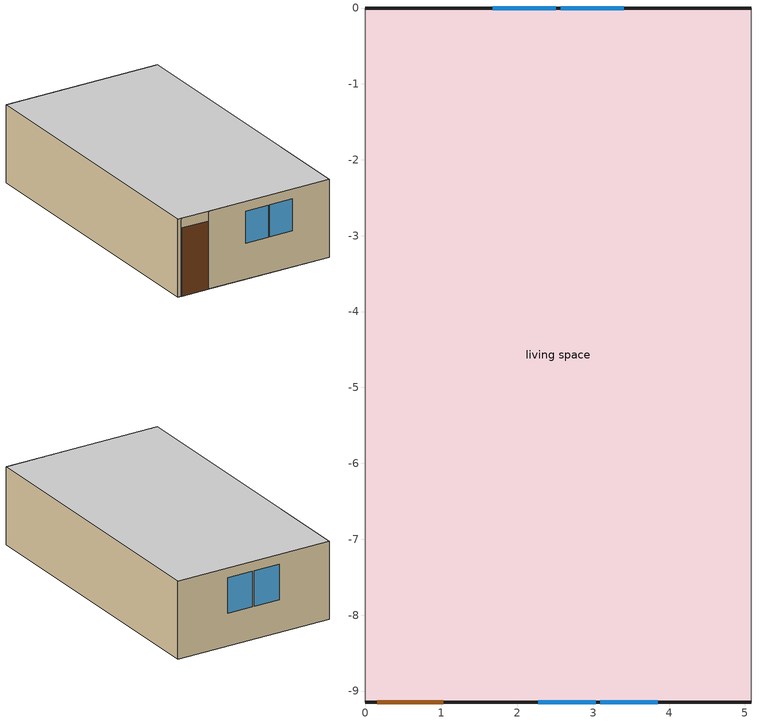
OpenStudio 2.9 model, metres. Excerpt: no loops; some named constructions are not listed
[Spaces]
living space
 floor adiabatic (FloorFinUninsFin): 0,-9.14 0,0 5.08,0 5.08,-9.14 z0
 wall outside (WallExtInsFin): 5.08,0 0,0 / 0,-9.14 0.13,-9.14 1.05,-9.14 5.08,-9.14 z0:2.44
 wall adiabatic (WallIntFinUninsFin Reversed): 0,0 0,-9.14 / 5.08,-9.14 5.08,0 z0:2.44
 window (WindowConstruction): 2.28,-9.14 3.03,-9.14 / 3.09,-9.14 3.85,-9.14 z1.13:2.13; 3.41,0 2.57,0 / 2.51,0 1.67,0 z1.02:2.13
 door (Door): 0.15,-9.14 1.02,-9.14 z0:2.13
 ceiling adiabatic (SurfaceTypeRoofAdiabatic Reversed): 5.08,-9.14 5.08,0 0,0 0,-9.14 z2.44
[Schedule:Ruleset]
Name | Default Day Schedule | Summer Design Day Schedule | Winter Design Day Schedule
res misc plug loads schedule | Schedule Day 33 | res misc plug loads schedule summer design | res misc plug loads schedule winter design
res extra refrig schedule | Schedule Day 36 | res extra refrig schedule summer design | res extra refrig schedule winter design
res freezer schedule | Schedule Day 39 | res freezer schedule summer design | res freezer schedule winter design
res pool heater electric schedule | Schedule Day 42 | res pool heater electric schedule summer design | res pool heater electric schedule winter design
res hot tub heater electric schedule | Schedule Day 49 | res hot tub heater electric schedule summer design | res hot tub heater electric schedule winter design
res well pump schedule | Schedule Day 56 | res well pump schedule summer design | res well pump schedule winter design
res gas fireplace schedule | Schedule Day 59 | res gas fireplace schedule summer design | res gas fireplace schedule winter design
res gas grill schedule | Schedule Day 62 | res gas grill schedule summer design | res gas grill schedule winter design
res gas lighting schedule | Schedule Day 65 | res gas lighting schedule summer design | res gas lighting schedule winter design
[Schedule:Day]
Schedule Day 33; res misc plug loads schedule winter design; Schedule Day 36; res extra refrig schedule winter design; Schedule Day 39; res freezer schedule winter design; Schedule Day 42; res pool heater electric schedule winter design; Schedule Day 49; res hot tub heater electric schedule winter design; Schedule Day 56; res well pump schedule winter design; Schedule Day 59; res gas fireplace schedule winter design; Schedule Day 62; res gas grill schedule winter design; Schedule Day 65; res gas lighting schedule winter design: 24, 0, 0
res misc plug loads schedule allday1; res misc plug loads schedule allday12: 1, 0, 0.559347, 3, 0, 0.517396, 4, 0, 0.503412, 5, 0, 0.461461, 6, 0, 0.503412, 7, 0, 0.601298, 8, 0, 0.657232, 9, 0, 0.475445, 10, 0, 0.321624, 11, 0, 0.335608, 12, 0, 0.349592, 13, 0, 0.335608, 14, 0, 0.391543, 15, 0, 0.433494, 16, 0, 0.447477, 17, 0, 0.545363, 18, 0, 0.741134, 19, 0, 0.880971, 20, 0, 0.936905, 21, 0, 0.99284, 22, 0, 0.964873, 23, 0, 0.825036, 24, 0, 0.699183
res misc plug loads schedule allday2: 1, 0, 0.56338, 3, 0, 0.521127, 4, 0, 0.507042, 5, 0, 0.464789, 6, 0, 0.507042, 7, 0, 0.605634, 8, 0, 0.661972, 9, 0, 0.478873, 10, 0, 0.323944, 11, 0, 0.338028, 12, 0, 0.352113, 13, 0, 0.338028, 14, 0, 0.394366, 15, 0, 0.43662, 16, 0, 0.450704, 17, 0, 0.549296, 18, 0, 0.746479, 19, 0, 0.887324, 20, 0, 0.943662, 21, 0, 1, 22, 0, 0.971831, 23, 0, 0.830986, 24, 0, 0.704225
res misc plug loads schedule allday3; res misc plug loads schedule allday5: 1, 0, 0.445057, 3, 0, 0.411678, 4, 0, 0.400551, 5, 0, 0.367172, 6, 0, 0.400551, 7, 0, 0.478436, 8, 0, 0.522942, 9, 0, 0.378298, 10, 0, 0.255908, 11, 0, 0.267034, 12, 0, 0.278161, 13, 0, 0.267034, 14, 0, 0.31154, 15, 0, 0.344919, 16, 0, 0.356046, 17, 0, 0.433931, 18, 0, 0.5897, 19, 0, 0.700965, 20, 0, 0.74547, 21, 0, 0.789976, 22, 0, 0.767723, 23, 0, 0.656459, 24, 0, 0.556321
res misc plug loads schedule allday4: 1, 0, 0.443264, 3, 0, 0.410019, 4, 0, 0.398938, 5, 0, 0.365693, 6, 0, 0.398938, 7, 0, 0.476509, 8, 0, 0.520835, 9, 0, 0.376775, 10, 0, 0.254877, 11, 0, 0.265959, 12, 0, 0.27704, 13, 0, 0.265959, 14, 0, 0.310285, 15, 0, 0.34353, 16, 0, 0.354611, 17, 0, 0.432183, 18, 0, 0.587325, 19, 0, 0.698141, 20, 0, 0.742468, 21, 0, 0.786794, 22, 0, 0.764631, 23, 0, 0.653815, 24, 0, 0.55408
res misc plug loads schedule allday6; res misc plug loads schedule allday9: 1, 0, 0.370657, 3, 0, 0.342857, 4, 0, 0.333591, 5, 0, 0.305792, 6, 0, 0.333591, 7, 0, 0.398456, 8, 0, 0.435522, 9, 0, 0.315058, 10, 0, 0.213128, 11, 0, 0.222394, 12, 0, 0.23166, 13, 0, 0.222394, 14, 0, 0.25946, 15, 0, 0.287259, 16, 0, 0.296525, 17, 0, 0.36139, 18, 0, 0.49112, 19, 0, 0.583784, 20, 0, 0.62085, 21, 0, 0.657916, 22, 0, 0.639383, 23, 0, 0.546719, 24, 0, 0.463321
res misc plug loads schedule allday7; res misc plug loads schedule allday8: 1, 0, 0.367968, 3, 0, 0.34037, 4, 0, 0.331171, 5, 0, 0.303573, 6, 0, 0.331171, 7, 0, 0.395565, 8, 0, 0.432362, 9, 0, 0.312772, 10, 0, 0.211581, 11, 0, 0.220781, 12, 0, 0.22998, 13, 0, 0.220781, 14, 0, 0.257577, 15, 0, 0.285175, 16, 0, 0.294374, 17, 0, 0.358768, 18, 0, 0.487557, 19, 0, 0.579549, 20, 0, 0.616346, 21, 0, 0.653142, 22, 0, 0.634744, 23, 0, 0.542752, 24, 0, 0.459959
res misc plug loads schedule allday10: 1, 0, 0.443712, 3, 0, 0.410434, 4, 0, 0.399341, 5, 0, 0.366063, 6, 0, 0.399341, 7, 0, 0.476991, 8, 0, 0.521362, 9, 0, 0.377156, 10, 0, 0.255135, 11, 0, 0.266227, 12, 0, 0.27732, 13, 0, 0.266227, 14, 0, 0.310599, 15, 0, 0.343877, 16, 0, 0.35497, 17, 0, 0.43262, 18, 0, 0.587919, 19, 0, 0.698847, 20, 0, 0.743218, 21, 0, 0.787589, 22, 0, 0.765404, 23, 0, 0.654476, 24, 0, 0.55464
res misc plug loads schedule allday11: 1, 0, 0.442368, 3, 0, 0.40919, 4, 0, 0.398131, 5, 0, 0.364953, 6, 0, 0.398131, 7, 0, 0.475545, 8, 0, 0.519782, 9, 0, 0.376013, 10, 0, 0.254361, 11, 0, 0.265421, 12, 0, 0.27648, 13, 0, 0.265421, 14, 0, 0.309657, 15, 0, 0.342835, 16, 0, 0.353894, 17, 0, 0.431309, 18, 0, 0.586137, 19, 0, 0.696729, 20, 0, 0.740966, 21, 0, 0.785203, 22, 0, 0.763084, 23, 0, 0.652493, 24, 0, 0.55296
res misc plug loads schedule summer design; res extra refrig schedule summer design; res freezer schedule summer design; res pool heater electric schedule summer design; res hot tub heater electric schedule summer design; res well pump schedule summer design; res gas fireplace schedule summer design; res gas grill schedule summer design; res gas lighting schedule summer design: 24, 0, 1
res extra refrig schedule allday1; res extra refrig schedule allday12; res freezer schedule allday1; res freezer schedule allday12: 1, 0, 0.610949, 2, 0, 0.595675, 3, 0, 0.580401, 4, 0, 0.565128, 6, 0, 0.549854, 7, 0, 0.580401, 8, 0, 0.610949, 10, 0, 0.626223, 12, 0, 0.610949, 15, 0, 0.641496, 16, 0, 0.626223, 17, 0, 0.672044, 18, 0, 0.733139, 19, 0, 0.763686, 20, 0, 0.733139, 21, 0, 0.717865, 22, 0, 0.702591, 23, 0, 0.672044, 24, 0, 0.626223
res extra refrig schedule allday2; res freezer schedule allday2: 1, 0, 0.609489, 2, 0, 0.594252, 3, 0, 0.579015, 4, 0, 0.563777, 6, 0, 0.54854, 7, 0, 0.579015, 8, 0, 0.609489, 10, 0, 0.624726, 12, 0, 0.609489, 15, 0, 0.639964, 16, 0, 0.624726, 17, 0, 0.670438, 18, 0, 0.731387, 19, 0, 0.761861, 20, 0, 0.731387, 21, 0, 0.71615, 22, 0, 0.700912, 23, 0, 0.670438, 24, 0, 0.624726
res extra refrig schedule allday3; res extra refrig schedule allday4; res extra refrig schedule allday5; res freezer schedule allday3; res freezer schedule allday4; res freezer schedule allday5: 1, 0, 0.791241, 2, 0, 0.77146, 3, 0, 0.751679, 4, 0, 0.731898, 6, 0, 0.712117, 7, 0, 0.751679, 8, 0, 0.791241, 10, 0, 0.811022, 12, 0, 0.791241, 15, 0, 0.830803, 16, 0, 0.811022, 17, 0, 0.870365, 18, 0, 0.949489, 19, 0, 0.989051, 20, 0, 0.949489, 21, 0, 0.929708, 22, 0, 0.909927, 23, 0, 0.870365, 24, 0, 0.811022
res extra refrig schedule allday6; res extra refrig schedule allday7; res extra refrig schedule allday8; res extra refrig schedule allday9; res freezer schedule allday6; res freezer schedule allday7; res freezer schedule allday8; res freezer schedule allday9: 1, 0, 0.8, 2, 0, 0.78, 3, 0, 0.76, 4, 0, 0.74, 6, 0, 0.72, 7, 0, 0.76, 8, 0, 0.8, 10, 0, 0.82, 12, 0, 0.8, 15, 0, 0.84, 16, 0, 0.82, 17, 0, 0.88, 18, 0, 0.96, 19, 0, 1, 20, 0, 0.96, 21, 0, 0.94, 22, 0, 0.92, 23, 0, 0.88, 24, 0, 0.82
res extra refrig schedule allday10; res freezer schedule allday10: 1, 0, 0.679562, 2, 0, 0.662573, 3, 0, 0.645584, 4, 0, 0.628595, 6, 0, 0.611606, 7, 0, 0.645584, 8, 0, 0.679562, 10, 0, 0.696551, 12, 0, 0.679562, 15, 0, 0.71354, 16, 0, 0.696551, 17, 0, 0.747518, 18, 0, 0.815474, 19, 0, 0.849453, 20, 0, 0.815474, 21, 0, 0.798485, 22, 0, 0.781496, 23, 0, 0.747518, 24, 0, 0.696551
res extra refrig schedule allday11; res freezer schedule allday11: 1, 0, 0.675182, 2, 0, 0.658303, 3, 0, 0.641423, 4, 0, 0.624544, 6, 0, 0.607664, 7, 0, 0.641423, 8, 0, 0.675182, 10, 0, 0.692062, 12, 0, 0.675182, 15, 0, 0.708942, 16, 0, 0.692062, 17, 0, 0.742701, 18, 0, 0.810219, 19, 0, 0.843978, 20, 0, 0.810219, 21, 0, 0.793339, 22, 0, 0.77646, 23, 0, 0.742701, 24, 0, 0.692062
res pool heater electric schedule allday1; res pool heater electric schedule allday3; res pool heater electric schedule allday5; res pool heater electric schedule allday10; res pool heater electric schedule allday12: 3, 0, 0.0187551, 4, 0, 0.0250068, 5, 0, 0.0500136, 6, 0, 0.0937755, 7, 0, 0.162544, 8, 0, 0.275075, 9, 0, 0.525143, 10, 0, 0.756455, 11, 0, 0.793966, 12, 0, 0.756455, 13, 0, 0.750204, 14, 0, 0.562653, 15, 0, 0.468877, 16, 0, 0.381354, 17, 0, 0.231313, 18, 0, 0.143789, 19, 0, 0.0812721, 20, 0, 0.0500136, 21, 0, 0.0250068, 24, 0, 0.0187551
res pool heater electric schedule allday2: 3, 0, 0.0188976, 4, 0, 0.0251969, 5, 0, 0.0503937, 6, 0, 0.0944882, 7, 0, 0.16378, 8, 0, 0.277165, 9, 0, 0.529134, 10, 0, 0.762205, 11, 0, 0.8, 12, 0, 0.762205, 13, 0, 0.755906, 14, 0, 0.566929, 15, 0, 0.472441, 16, 0, 0.384252, 17, 0, 0.233071, 18, 0, 0.144882, 19, 0, 0.0818898, 20, 0, 0.0503937, 21, 0, 0.0251969, 24, 0, 0.0188976
res pool heater electric schedule allday4; res pool heater electric schedule allday11: 3, 0, 0.0186329, 4, 0, 0.0248439, 5, 0, 0.0496878, 6, 0, 0.0931645, 7, 0, 0.161485, 8, 0, 0.273283, 9, 0, 0.521721, 10, 0, 0.751527, 11, 0, 0.788793, 12, 0, 0.751527, 13, 0, 0.745316, 14, 0, 0.558987, 15, 0, 0.465823, 16, 0, 0.378869, 17, 0, 0.229806, 18, 0, 0.142852, 19, 0, 0.0807426, 20, 0, 0.0496878, 21, 0, 0.0248439, 24, 0, 0.0186329
res pool heater electric schedule allday6; res pool heater electric schedule allday9: 3, 0, 0.023622, 4, 0, 0.0314961, 5, 0, 0.0629921, 6, 0, 0.11811, 7, 0, 0.204724, 8, 0, 0.346457, 9, 0, 0.661417, 10, 0, 0.952756, 11, 0, 1, 12, 0, 0.952756, 13, 0, 0.944882, 14, 0, 0.708661, 15, 0, 0.590551, 16, 0, 0.480315, 17, 0, 0.291339, 18, 0, 0.181102, 19, 0, 0.102362, 20, 0, 0.0629921, 21, 0, 0.0314961, 24, 0, 0.023622
res pool heater electric schedule allday7; res pool heater electric schedule allday8: 3, 0, 0.0235813, 4, 0, 0.0314418, 5, 0, 0.0628835, 6, 0, 0.117907, 7, 0, 0.204371, 8, 0, 0.345859, 9, 0, 0.660277, 10, 0, 0.951113, 11, 0, 0.998276, 12, 0, 0.951113, 13, 0, 0.943253, 14, 0, 0.70744, 15, 0, 0.589533, 16, 0, 0.479487, 17, 0, 0.290836, 18, 0, 0.18079, 19, 0, 0.102186, 20, 0, 0.0628835, 21, 0, 0.0314418, 24, 0, 0.0235813
res hot tub heater electric schedule allday1; res hot tub heater electric schedule allday3; res hot tub heater electric schedule allday5; res hot tub heater electric schedule allday10; res hot tub heater electric schedule allday12: 1, 0, 0.151232, 2, 0, 0.182738, 3, 0, 0.151232, 4, 0, 0.182738, 5, 0, 0.296162, 6, 0, 0.422188, 7, 0, 0.359175, 9, 0, 0.151232, 10, 0, 0.119725, 11, 0, 0.0945197, 14, 0, 0.0882184, 15, 0, 0.151232, 16, 0, 0.365476, 17, 0, 0.793966, 18, 0, 0.76876, 19, 0, 0.428489, 20, 0, 0.38438, 21, 0, 0.321367, 22, 0, 0.270956, 24, 0, 0.151232
res hot tub heater electric schedule allday2: 1, 0, 0.152381, 2, 0, 0.184127, 3, 0, 0.152381, 4, 0, 0.184127, 5, 0, 0.298413, 6, 0, 0.425397, 7, 0, 0.361905, 9, 0, 0.152381, 10, 0, 0.120635, 11, 0, 0.0952381, 14, 0, 0.0888889, 15, 0, 0.152381, 16, 0, 0.368254, 17, 0, 0.8, 18, 0, 0.774603, 19, 0, 0.431746, 20, 0, 0.387302, 21, 0, 0.32381, 22, 0, 0.273016, 24, 0, 0.152381
res hot tub heater electric schedule allday4; res hot tub heater electric schedule allday11: 1, 0, 0.150246, 2, 0, 0.181548, 3, 0, 0.150246, 4, 0, 0.181548, 5, 0, 0.294232, 6, 0, 0.419438, 7, 0, 0.356835, 9, 0, 0.150246, 10, 0, 0.118945, 11, 0, 0.0939039, 14, 0, 0.0876437, 15, 0, 0.150246, 16, 0, 0.363095, 17, 0, 0.788793, 18, 0, 0.763752, 19, 0, 0.425698, 20, 0, 0.381876, 21, 0, 0.319273, 22, 0, 0.269191, 24, 0, 0.150246
res hot tub heater electric schedule allday6; res hot tub heater electric schedule allday9: 1, 0, 0.190476, 2, 0, 0.230159, 3, 0, 0.190476, 4, 0, 0.230159, 5, 0, 0.373016, 6, 0, 0.531746, 7, 0, 0.452381, 9, 0, 0.190476, 10, 0, 0.150794, 11, 0, 0.119048, 14, 0, 0.111111, 15, 0, 0.190476, 16, 0, 0.460317, 17, 0, 1, 18, 0, 0.968254, 19, 0, 0.539683, 20, 0, 0.484127, 21, 0, 0.404762, 22, 0, 0.34127, 24, 0, 0.190476
res hot tub heater electric schedule allday7; res hot tub heater electric schedule allday8: 1, 0, 0.190148, 2, 0, 0.229762, 3, 0, 0.190148, 4, 0, 0.229762, 5, 0, 0.372373, 6, 0, 0.530829, 7, 0, 0.451601, 9, 0, 0.190148, 10, 0, 0.150534, 11, 0, 0.118842, 14, 0, 0.11092, 15, 0, 0.190148, 16, 0, 0.459524, 17, 0, 0.998276, 18, 0, 0.966585, 19, 0, 0.538752, 20, 0, 0.483292, 21, 0, 0.404064, 22, 0, 0.340681, 24, 0, 0.190148
res well pump schedule allday1; res well pump schedule allday12; res gas fireplace schedule allday1; res gas fireplace schedule allday12; res gas lighting schedule allday1; res gas lighting schedule allday12: 1, 0, 0.508543, 2, 0, 0.265829, 3, 0, 0.219598, 4, 0, 0.173367, 5, 0, 0.184925, 6, 0, 0.20804, 7, 0, 0.300503, 9, 0, 0.381407, 10, 0, 0.36985, 12, 0, 0.381407, 15, 0, 0.36985, 16, 0, 0.381407, 17, 0, 0.520101, 18, 0, 0.658795, 19, 0, 0.762815, 20, 0, 0.878393, 21, 0, 0.936182, 22, 0, 0.993971, 23, 0, 0.866835, 24, 0, 0.751257
res well pump schedule allday2; res gas fireplace schedule allday2; res gas lighting schedule allday2: 1, 0, 0.511628, 2, 0, 0.267442, 3, 0, 0.22093, 4, 0, 0.174419, 5, 0, 0.186047, 6, 0, 0.209302, 7, 0, 0.302326, 9, 0, 0.383721, 10, 0, 0.372093, 12, 0, 0.383721, 15, 0, 0.372093, 16, 0, 0.383721, 17, 0, 0.523256, 18, 0, 0.662791, 19, 0, 0.767442, 20, 0, 0.883721, 21, 0, 0.94186, 22, 0, 1, 23, 0, 0.872093, 24, 0, 0.755814
res well pump schedule allday3; res well pump schedule allday5; res gas fireplace schedule allday3; res gas fireplace schedule allday5; res gas lighting schedule allday3; res gas lighting schedule allday5: 1, 0, 0.446407, 2, 0, 0.233349, 3, 0, 0.192767, 4, 0, 0.152184, 5, 0, 0.16233, 6, 0, 0.182621, 7, 0, 0.263786, 9, 0, 0.334806, 10, 0, 0.32466, 12, 0, 0.334806, 15, 0, 0.32466, 16, 0, 0.334806, 17, 0, 0.456553, 18, 0, 0.578301, 19, 0, 0.669611, 20, 0, 0.771067, 21, 0, 0.821796, 22, 0, 0.872524, 23, 0, 0.760922, 24, 0, 0.659466
res well pump schedule allday4; res gas fireplace schedule allday4; res gas lighting schedule allday4: 1, 0, 0.445085, 2, 0, 0.232658, 3, 0, 0.192196, 4, 0, 0.151734, 5, 0, 0.161849, 6, 0, 0.18208, 7, 0, 0.263005, 9, 0, 0.333814, 10, 0, 0.323698, 12, 0, 0.333814, 15, 0, 0.323698, 16, 0, 0.333814, 17, 0, 0.455201, 18, 0, 0.576588, 19, 0, 0.667628, 20, 0, 0.768784, 21, 0, 0.819362, 22, 0, 0.86994, 23, 0, 0.758668, 24, 0, 0.657513
res well pump schedule allday6; res well pump schedule allday9; res gas fireplace schedule allday6; res gas fireplace schedule allday9; res gas lighting schedule allday6; res gas lighting schedule allday9: 1, 0, 0.391323, 2, 0, 0.204555, 3, 0, 0.16898, 4, 0, 0.133405, 5, 0, 0.142299, 6, 0, 0.160087, 7, 0, 0.231236, 9, 0, 0.293492, 10, 0, 0.284598, 12, 0, 0.293492, 15, 0, 0.284598, 16, 0, 0.293492, 17, 0, 0.400216, 18, 0, 0.506941, 19, 0, 0.586984, 20, 0, 0.675921, 21, 0, 0.720389, 22, 0, 0.764858, 23, 0, 0.667027, 24, 0, 0.57809
res well pump schedule allday7; res well pump schedule allday8; res gas fireplace schedule allday7; res gas fireplace schedule allday8; res gas lighting schedule allday7; res gas lighting schedule allday8: 1, 0, 0.389119, 2, 0, 0.203403, 3, 0, 0.168029, 4, 0, 0.132654, 5, 0, 0.141498, 6, 0, 0.159185, 7, 0, 0.229934, 9, 0, 0.291839, 10, 0, 0.282996, 12, 0, 0.291839, 15, 0, 0.282996, 16, 0, 0.291839, 17, 0, 0.397963, 18, 0, 0.504086, 19, 0, 0.583679, 20, 0, 0.672115, 21, 0, 0.716333, 22, 0, 0.760551, 23, 0, 0.663271, 24, 0, 0.574835
res well pump schedule allday10; res gas fireplace schedule allday10; res gas lighting schedule allday10: 1, 0, 0.430984, 2, 0, 0.225287, 3, 0, 0.186107, 4, 0, 0.146926, 5, 0, 0.156721, 6, 0, 0.176312, 7, 0, 0.254672, 9, 0, 0.323238, 10, 0, 0.313443, 12, 0, 0.323238, 15, 0, 0.313443, 16, 0, 0.323238, 17, 0, 0.440779, 18, 0, 0.55832, 19, 0, 0.646476, 20, 0, 0.744426, 21, 0, 0.793402, 22, 0, 0.842377, 23, 0, 0.734631, 24, 0, 0.63668
res well pump schedule allday11; res gas fireplace schedule allday11; res gas lighting schedule allday11: 1, 0, 0.429221, 2, 0, 0.224366, 3, 0, 0.185345, 4, 0, 0.146325, 5, 0, 0.15608, 6, 0, 0.17559, 7, 0, 0.253631, 9, 0, 0.321916, 10, 0, 0.312161, 12, 0, 0.321916, 15, 0, 0.312161, 16, 0, 0.321916, 17, 0, 0.438976, 18, 0, 0.556036, 19, 0, 0.643832, 20, 0, 0.741382, 21, 0, 0.790157, 22, 0, 0.838932, 23, 0, 0.731627, 24, 0, 0.634076
res gas grill schedule allday1; res gas grill schedule allday2; res gas grill schedule allday12: 1, 0, 0.0248447, 3, 0, 0.00621118, 4, 0, 0.0124224, 5, 0, 0.0434783, 6, 0, 0.0745342, 7, 0, 0.180124, 8, 0, 0.285714, 9, 0, 0.273292, 10, 0, 0.254658, 11, 0, 0.273292, 12, 0, 0.285714, 13, 0, 0.26087, 14, 0, 0.236025, 15, 0, 0.304348, 16, 0, 0.36646, 17, 0, 0.68323, 18, 0, 1, 19, 0, 0.714286, 20, 0, 0.434783, 21, 0, 0.273292, 22, 0, 0.118012, 23, 0, 0.0807453, 24, 0, 0.0434783
res gas grill schedule allday3; res gas grill schedule allday5: 1, 0, 0.022444, 3, 0, 0.00561101, 4, 0, 0.011222, 5, 0, 0.0392771, 6, 0, 0.0673321, 7, 0, 0.162719, 8, 0, 0.258107, 9, 0, 0.246885, 10, 0, 0.230051, 11, 0, 0.246885, 12, 0, 0.258107, 13, 0, 0.235662, 14, 0, 0.213218, 15, 0, 0.27494, 16, 0, 0.33105, 17, 0, 0.617211, 18, 0, 0.903373, 19, 0, 0.645266, 20, 0, 0.392771, 21, 0, 0.246885, 22, 0, 0.106609, 23, 0, 0.0729431, 24, 0, 0.0392771
res gas grill schedule allday4: 1, 0, 0.0223535, 3, 0, 0.00558836, 4, 0, 0.0111767, 5, 0, 0.0391185, 6, 0, 0.0670604, 7, 0, 0.162063, 8, 0, 0.257065, 9, 0, 0.245888, 10, 0, 0.229123, 11, 0, 0.245888, 12, 0, 0.257065, 13, 0, 0.234711, 14, 0, 0.212358, 15, 0, 0.27383, 16, 0, 0.329713, 17, 0, 0.61472, 18, 0, 0.899727, 19, 0, 0.642662, 20, 0, 0.391185, 21, 0, 0.245888, 22, 0, 0.106179, 23, 0, 0.0726487, 24, 0, 0.0391185
res gas grill schedule allday6; res gas grill schedule allday9: 1, 0, 0.0201566, 3, 0, 0.00503915, 4, 0, 0.0100783, 5, 0, 0.0352741, 6, 0, 0.0604698, 7, 0, 0.146135, 8, 0, 0.231801, 9, 0, 0.221723, 10, 0, 0.206605, 11, 0, 0.221723, 12, 0, 0.231801, 13, 0, 0.211644, 14, 0, 0.191488, 15, 0, 0.246918, 16, 0, 0.29731, 17, 0, 0.554307, 18, 0, 0.811304, 19, 0, 0.579503, 20, 0, 0.352741, 21, 0, 0.221723, 22, 0, 0.0957439, 23, 0, 0.065509, 24, 0, 0.0352741
res gas grill schedule allday7; res gas grill schedule allday8: 1, 0, 0.0202925, 3, 0, 0.00507312, 4, 0, 0.0101462, 5, 0, 0.0355119, 6, 0, 0.0608775, 7, 0, 0.147121, 8, 0, 0.233364, 9, 0, 0.223217, 10, 0, 0.207998, 11, 0, 0.223217, 12, 0, 0.233364, 13, 0, 0.213071, 14, 0, 0.192779, 15, 0, 0.248583, 16, 0, 0.299314, 17, 0, 0.558044, 18, 0, 0.816773, 19, 0, 0.583409, 20, 0, 0.355119, 21, 0, 0.223217, 22, 0, 0.0963894, 23, 0, 0.0659506, 24, 0, 0.0355119
res gas grill schedule allday10; res gas grill schedule allday11: 1, 0, 0.0245729, 3, 0, 0.00614324, 4, 0, 0.0122865, 5, 0, 0.0430027, 6, 0, 0.0737188, 7, 0, 0.178154, 8, 0, 0.282589, 9, 0, 0.270302, 10, 0, 0.251873, 11, 0, 0.270302, 12, 0, 0.282589, 13, 0, 0.258016, 14, 0, 0.233443, 15, 0, 0.301019, 16, 0, 0.362451, 17, 0, 0.675756, 18, 0, 0.989061, 19, 0, 0.706472, 20, 0, 0.430027, 21, 0, 0.270302, 22, 0, 0.116721, 23, 0, 0.0798621, 24, 0, 0.0430027
[Schedule:Rule] Apply Sunday=Yes; Apply Monday=Yes; Apply Tuesday=Yes; Apply Wednesday=Yes; Apply Thursday=Yes; Apply Friday=Yes; Apply Saturday=Yes; Date Specification Type=DateRange; Start Day=1
Name | Schedule Ruleset | Rule Order | Day Schedule | Start Month | End Month | End Day
res misc plug loads schedule allday rule1 | res misc plug loads schedule | 11 | res misc plug loads schedule allday1 | 1 | 1 | 31
res misc plug loads schedule allday rule2 | res misc plug loads schedule | 10 | res misc plug loads schedule allday2 | 2 | 2 | 28
res misc plug loads schedule allday rule3 | res misc plug loads schedule | 9 | res misc plug loads schedule allday3 | 3 | 3 | 31
res misc plug loads schedule allday rule4 | res misc plug loads schedule | 8 | res misc plug loads schedule allday4 | 4 | 4 | 30
res misc plug loads schedule allday rule5 | res misc plug loads schedule | 7 | res misc plug loads schedule allday5 | 5 | 5 | 31
res misc plug loads schedule allday rule6 | res misc plug loads schedule | 6 | res misc plug loads schedule allday6 | 6 | 6 | 30
res misc plug loads schedule allday rule7 | res misc plug loads schedule | 5 | res misc plug loads schedule allday7 | 7 | 7 | 31
res misc plug loads schedule allday rule8 | res misc plug loads schedule | 4 | res misc plug loads schedule allday8 | 8 | 8 | 31
res misc plug loads schedule allday rule9 | res misc plug loads schedule | 3 | res misc plug loads schedule allday9 | 9 | 9 | 30
res misc plug loads schedule allday rule10 | res misc plug loads schedule | 2 | res misc plug loads schedule allday10 | 10 | 10 | 31
res misc plug loads schedule allday rule11 | res misc plug loads schedule | 1 | res misc plug loads schedule allday11 | 11 | 11 | 30
res misc plug loads schedule allday rule12 | res misc plug loads schedule | 0 | res misc plug loads schedule allday12 | 12 | 12 | 31
res extra refrig schedule allday rule1 | res extra refrig schedule | 11 | res extra refrig schedule allday1 | 1 | 1 | 31
res extra refrig schedule allday rule2 | res extra refrig schedule | 10 | res extra refrig schedule allday2 | 2 | 2 | 28
res extra refrig schedule allday rule3 | res extra refrig schedule | 9 | res extra refrig schedule allday3 | 3 | 3 | 31
res extra refrig schedule allday rule4 | res extra refrig schedule | 8 | res extra refrig schedule allday4 | 4 | 4 | 30
res extra refrig schedule allday rule5 | res extra refrig schedule | 7 | res extra refrig schedule allday5 | 5 | 5 | 31
res extra refrig schedule allday rule6 | res extra refrig schedule | 6 | res extra refrig schedule allday6 | 6 | 6 | 30
res extra refrig schedule allday rule7 | res extra refrig schedule | 5 | res extra refrig schedule allday7 | 7 | 7 | 31
res extra refrig schedule allday rule8 | res extra refrig schedule | 4 | res extra refrig schedule allday8 | 8 | 8 | 31
res extra refrig schedule allday rule9 | res extra refrig schedule | 3 | res extra refrig schedule allday9 | 9 | 9 | 30
res extra refrig schedule allday rule10 | res extra refrig schedule | 2 | res extra refrig schedule allday10 | 10 | 10 | 31
res extra refrig schedule allday rule11 | res extra refrig schedule | 1 | res extra refrig schedule allday11 | 11 | 11 | 30
res extra refrig schedule allday rule12 | res extra refrig schedule | 0 | res extra refrig schedule allday12 | 12 | 12 | 31
res freezer schedule allday rule1 | res freezer schedule | 11 | res freezer schedule allday1 | 1 | 1 | 31
res freezer schedule allday rule2 | res freezer schedule | 10 | res freezer schedule allday2 | 2 | 2 | 28
res freezer schedule allday rule3 | res freezer schedule | 9 | res freezer schedule allday3 | 3 | 3 | 31
res freezer schedule allday rule4 | res freezer schedule | 8 | res freezer schedule allday4 | 4 | 4 | 30
res freezer schedule allday rule5 | res freezer schedule | 7 | res freezer schedule allday5 | 5 | 5 | 31
res freezer schedule allday rule6 | res freezer schedule | 6 | res freezer schedule allday6 | 6 | 6 | 30
res freezer schedule allday rule7 | res freezer schedule | 5 | res freezer schedule allday7 | 7 | 7 | 31
res freezer schedule allday rule8 | res freezer schedule | 4 | res freezer schedule allday8 | 8 | 8 | 31
res freezer schedule allday rule9 | res freezer schedule | 3 | res freezer schedule allday9 | 9 | 9 | 30
res freezer schedule allday rule10 | res freezer schedule | 2 | res freezer schedule allday10 | 10 | 10 | 31
res freezer schedule allday rule11 | res freezer schedule | 1 | res freezer schedule allday11 | 11 | 11 | 30
res freezer schedule allday rule12 | res freezer schedule | 0 | res freezer schedule allday12 | 12 | 12 | 31
res pool heater electric schedule allday rule1 | res pool heater electric schedule | 11 | res pool heater electric schedule allday1 | 1 | 1 | 31
res pool heater electric schedule allday rule2 | res pool heater electric schedule | 10 | res pool heater electric schedule allday2 | 2 | 2 | 28
res pool heater electric schedule allday rule3 | res pool heater electric schedule | 9 | res pool heater electric schedule allday3 | 3 | 3 | 31
res pool heater electric schedule allday rule4 | res pool heater electric schedule | 8 | res pool heater electric schedule allday4 | 4 | 4 | 30
res pool heater electric schedule allday rule5 | res pool heater electric schedule | 7 | res pool heater electric schedule allday5 | 5 | 5 | 31
res pool heater electric schedule allday rule6 | res pool heater electric schedule | 6 | res pool heater electric schedule allday6 | 6 | 6 | 30
res pool heater electric schedule allday rule7 | res pool heater electric schedule | 5 | res pool heater electric schedule allday7 | 7 | 7 | 31
res pool heater electric schedule allday rule8 | res pool heater electric schedule | 4 | res pool heater electric schedule allday8 | 8 | 8 | 31
res pool heater electric schedule allday rule9 | res pool heater electric schedule | 3 | res pool heater electric schedule allday9 | 9 | 9 | 30
res pool heater electric schedule allday rule10 | res pool heater electric schedule | 2 | res pool heater electric schedule allday10 | 10 | 10 | 31
res pool heater electric schedule allday rule11 | res pool heater electric schedule | 1 | res pool heater electric schedule allday11 | 11 | 11 | 30
res pool heater electric schedule allday rule12 | res pool heater electric schedule | 0 | res pool heater electric schedule allday12 | 12 | 12 | 31
res hot tub heater electric schedule allday rule1 | res hot tub heater electric schedule | 11 | res hot tub heater electric schedule allday1 | 1 | 1 | 31
res hot tub heater electric schedule allday rule2 | res hot tub heater electric schedule | 10 | res hot tub heater electric schedule allday2 | 2 | 2 | 28
res hot tub heater electric schedule allday rule3 | res hot tub heater electric schedule | 9 | res hot tub heater electric schedule allday3 | 3 | 3 | 31
res hot tub heater electric schedule allday rule4 | res hot tub heater electric schedule | 8 | res hot tub heater electric schedule allday4 | 4 | 4 | 30
res hot tub heater electric schedule allday rule5 | res hot tub heater electric schedule | 7 | res hot tub heater electric schedule allday5 | 5 | 5 | 31
res hot tub heater electric schedule allday rule6 | res hot tub heater electric schedule | 6 | res hot tub heater electric schedule allday6 | 6 | 6 | 30
res hot tub heater electric schedule allday rule7 | res hot tub heater electric schedule | 5 | res hot tub heater electric schedule allday7 | 7 | 7 | 31
res hot tub heater electric schedule allday rule8 | res hot tub heater electric schedule | 4 | res hot tub heater electric schedule allday8 | 8 | 8 | 31
res hot tub heater electric schedule allday rule9 | res hot tub heater electric schedule | 3 | res hot tub heater electric schedule allday9 | 9 | 9 | 30
res hot tub heater electric schedule allday rule10 | res hot tub heater electric schedule | 2 | res hot tub heater electric schedule allday10 | 10 | 10 | 31
res hot tub heater electric schedule allday rule11 | res hot tub heater electric schedule | 1 | res hot tub heater electric schedule allday11 | 11 | 11 | 30
res hot tub heater electric schedule allday rule12 | res hot tub heater electric schedule | 0 | res hot tub heater electric schedule allday12 | 12 | 12 | 31
res well pump schedule allday rule1 | res well pump schedule | 11 | res well pump schedule allday1 | 1 | 1 | 31
res well pump schedule allday rule2 | res well pump schedule | 10 | res well pump schedule allday2 | 2 | 2 | 28
res well pump schedule allday rule3 | res well pump schedule | 9 | res well pump schedule allday3 | 3 | 3 | 31
res well pump schedule allday rule4 | res well pump schedule | 8 | res well pump schedule allday4 | 4 | 4 | 30
res well pump schedule allday rule5 | res well pump schedule | 7 | res well pump schedule allday5 | 5 | 5 | 31
res well pump schedule allday rule6 | res well pump schedule | 6 | res well pump schedule allday6 | 6 | 6 | 30
res well pump schedule allday rule7 | res well pump schedule | 5 | res well pump schedule allday7 | 7 | 7 | 31
res well pump schedule allday rule8 | res well pump schedule | 4 | res well pump schedule allday8 | 8 | 8 | 31
res well pump schedule allday rule9 | res well pump schedule | 3 | res well pump schedule allday9 | 9 | 9 | 30
res well pump schedule allday rule10 | res well pump schedule | 2 | res well pump schedule allday10 | 10 | 10 | 31
res well pump schedule allday rule11 | res well pump schedule | 1 | res well pump schedule allday11 | 11 | 11 | 30
res well pump schedule allday rule12 | res well pump schedule | 0 | res well pump schedule allday12 | 12 | 12 | 31
res gas fireplace schedule allday rule1 | res gas fireplace schedule | 11 | res gas fireplace schedule allday1 | 1 | 1 | 31
res gas fireplace schedule allday rule2 | res gas fireplace schedule | 10 | res gas fireplace schedule allday2 | 2 | 2 | 28
res gas fireplace schedule allday rule3 | res gas fireplace schedule | 9 | res gas fireplace schedule allday3 | 3 | 3 | 31
res gas fireplace schedule allday rule4 | res gas fireplace schedule | 8 | res gas fireplace schedule allday4 | 4 | 4 | 30
res gas fireplace schedule allday rule5 | res gas fireplace schedule | 7 | res gas fireplace schedule allday5 | 5 | 5 | 31
res gas fireplace schedule allday rule6 | res gas fireplace schedule | 6 | res gas fireplace schedule allday6 | 6 | 6 | 30
res gas fireplace schedule allday rule7 | res gas fireplace schedule | 5 | res gas fireplace schedule allday7 | 7 | 7 | 31
res gas fireplace schedule allday rule8 | res gas fireplace schedule | 4 | res gas fireplace schedule allday8 | 8 | 8 | 31
res gas fireplace schedule allday rule9 | res gas fireplace schedule | 3 | res gas fireplace schedule allday9 | 9 | 9 | 30
res gas fireplace schedule allday rule10 | res gas fireplace schedule | 2 | res gas fireplace schedule allday10 | 10 | 10 | 31
res gas fireplace schedule allday rule11 | res gas fireplace schedule | 1 | res gas fireplace schedule allday11 | 11 | 11 | 30
res gas fireplace schedule allday rule12 | res gas fireplace schedule | 0 | res gas fireplace schedule allday12 | 12 | 12 | 31
res gas grill schedule allday rule1 | res gas grill schedule | 11 | res gas grill schedule allday1 | 1 | 1 | 31
res gas grill schedule allday rule2 | res gas grill schedule | 10 | res gas grill schedule allday2 | 2 | 2 | 28
res gas grill schedule allday rule3 | res gas grill schedule | 9 | res gas grill schedule allday3 | 3 | 3 | 31
res gas grill schedule allday rule4 | res gas grill schedule | 8 | res gas grill schedule allday4 | 4 | 4 | 30
res gas grill schedule allday rule5 | res gas grill schedule | 7 | res gas grill schedule allday5 | 5 | 5 | 31
res gas grill schedule allday rule6 | res gas grill schedule | 6 | res gas grill schedule allday6 | 6 | 6 | 30
res gas grill schedule allday rule7 | res gas grill schedule | 5 | res gas grill schedule allday7 | 7 | 7 | 31
res gas grill schedule allday rule8 | res gas grill schedule | 4 | res gas grill schedule allday8 | 8 | 8 | 31
res gas grill schedule allday rule9 | res gas grill schedule | 3 | res gas grill schedule allday9 | 9 | 9 | 30
res gas grill schedule allday rule10 | res gas grill schedule | 2 | res gas grill schedule allday10 | 10 | 10 | 31
res gas grill schedule allday rule11 | res gas grill schedule | 1 | res gas grill schedule allday11 | 11 | 11 | 30
res gas grill schedule allday rule12 | res gas grill schedule | 0 | res gas grill schedule allday12 | 12 | 12 | 31
res gas lighting schedule allday rule1 | res gas lighting schedule | 11 | res gas lighting schedule allday1 | 1 | 1 | 31
res gas lighting schedule allday rule2 | res gas lighting schedule | 10 | res gas lighting schedule allday2 | 2 | 2 | 28
res gas lighting schedule allday rule3 | res gas lighting schedule | 9 | res gas lighting schedule allday3 | 3 | 3 | 31
res gas lighting schedule allday rule4 | res gas lighting schedule | 8 | res gas lighting schedule allday4 | 4 | 4 | 30
res gas lighting schedule allday rule5 | res gas lighting schedule | 7 | res gas lighting schedule allday5 | 5 | 5 | 31
res gas lighting schedule allday rule6 | res gas lighting schedule | 6 | res gas lighting schedule allday6 | 6 | 6 | 30
res gas lighting schedule allday rule7 | res gas lighting schedule | 5 | res gas lighting schedule allday7 | 7 | 7 | 31
res gas lighting schedule allday rule8 | res gas lighting schedule | 4 | res gas lighting schedule allday8 | 8 | 8 | 31
res gas lighting schedule allday rule9 | res gas lighting schedule | 3 | res gas lighting schedule allday9 | 9 | 9 | 30
res gas lighting schedule allday rule10 | res gas lighting schedule | 2 | res gas lighting schedule allday10 | 10 | 10 | 31
res gas lighting schedule allday rule11 | res gas lighting schedule | 1 | res gas lighting schedule allday11 | 11 | 11 | 30
res gas lighting schedule allday rule12 | res gas lighting schedule | 0 | res gas lighting schedule allday12 | 12 | 12 | 31
